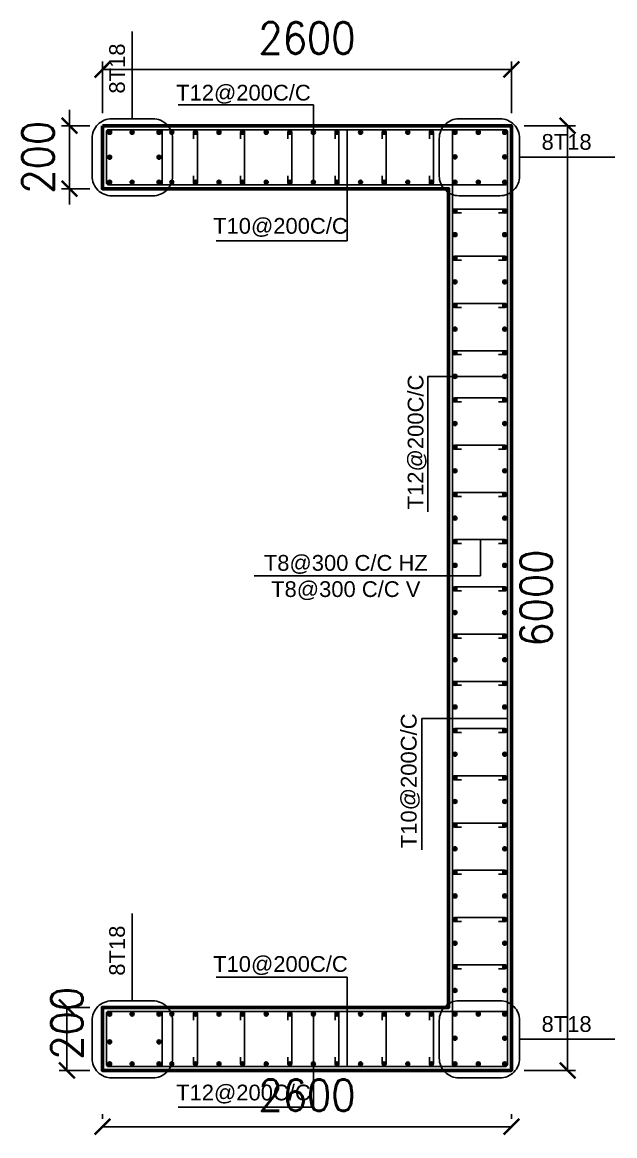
# Model space of a CAD drawing. Header units: millimetres. Extents: x -967280 to 3852, y 2833 to 1955156.
# Drawn here: x -394180 to -391557, y 466914 to 471837 of the extents above; entities that cross this region are included whole.
import ezdxf

# ---------------------------------------------------------------- set-up
doc = ezdxf.new("R2010")
doc.units = ezdxf.units.MM
doc.header["$LTSCALE"] = 1000
doc.header["$PDMODE"] = 35
doc.header["$PDSIZE"] = 25
for name, color, linetype in [('A-WALL-LOW', 4, 'Continuous'), ('BARS', 1, 'Continuous'), ('S -Beams', 2, 'Continuous'), ('ST-STEEL', 4, 'Continuous'), ('ST-TEXT', 3, 'Continuous')]:
    doc.layers.add(name, color=color, linetype=linetype)
doc.layers.add('ST-001-COL-SEC', color=6, linetype='Continuous', lineweight=60)
doc.styles.add('DIM 1', font='arial.ttf', dxfattribs={"width": 0.8})
doc.styles.add('STRECTURAL', font='arial.ttf')
doc.styles.add('TUNELNO', font='romans.shx', dxfattribs={"width": 0.9})
doc.styles.add('TXT DIM 25', font='arial.ttf')
doc.dimstyles.new('50', dxfattribs={"dimscale": 0.666667, "dimtxt": 0.5, "dimasz": 0.12, "dimexe": 0.1, "dimexo": 0.08, "dimgap": 0.15, "dimtad": 1, "dimlfac": 0.4, "dimzin": 4, "dimdsep": 46, "dimtxsty": 'DIM 1', "dimblk": 'ARCHTICK', "dimcen": 0.09, "dimdle": 0.1, "dimclrd": 1, "dimclre": 252, "dimclrt": 2, "dimadec": 0, "dimazin": 0, "dimtfac": 1, "dimtix": 1, "dimtmove": 0, "dimatfit": 3, "dimfxl": 33, "dimtolj": 1, "dimtzin": 0, "dimarcsym": 0})
doc.dimstyles.new('Copy(2) of DSEC', dxfattribs={"dimtxt": 200, "dimasz": 100, "dimexe": 50, "dimexo": 80, "dimgap": 100, "dimtad": 1, "dimdec": 0, "dimrnd": 5, "dimzin": 0, "dimdsep": 46, "dimtxsty": 'TUNELNO', "dimblk": 'ARCHTICK', "dimcen": 0.09, "dimclrd": 1, "dimclre": 1, "dimclrt": 3, "dimadec": 0, "dimazin": 0, "dimtfac": 0.78125, "dimtdec": 0, "dimtix": 1, "dimtmove": 2, "dimatfit": 3, "dimldrblk": 'ARCHTICK', "dimfxl": 1, "dimtolj": 1, "dimtzin": 0, "dimarcsym": 0})
doc.dimstyles.new('ST- DIM1-25', dxfattribs={"dimscale": 0.025, "dimtxt": 1000, "dimasz": 1000, "dimexe": 1000, "dimexo": 1000, "dimgap": 0.5, "dimtad": 2, "dimdec": 0, "dimrnd": 5, "dimzin": 0, "dimdsep": 46, "dimtxsty": 'TXT DIM 25', "dimblk": 'ARCHTICK', "dimcen": 90, "dimdle": 1000, "dimclrd": 1, "dimclre": 1, "dimclrt": 3, "dimadec": 1, "dimazin": 0, "dimtfac": 1, "dimtdec": 0, "dimtofl": 0, "dimtmove": 0, "dimatfit": 3, "dimfxl": 1, "dimtolj": 1, "dimtzin": 0, "dimarcsym": 0})

# ---------------------------------------------------------------- blocks, each defined once
blk = doc.blocks.new('D25')
at = {"layer": 'BARS'}
h = blk.add_hatch(color=256, dxfattribs=at)
h.dxf.hatch_style = 1
edge = h.paths.add_edge_path()
edge.add_arc((0, 0), 12.5, 0, 360)
at = {"layer": 'BARS', "color": 1}
blk.add_circle((0, 0), 12.5, dxfattribs=at)
at = {"layer": 'Defpoints'}
for p, q in [((12.5, 0), (-12.5, 0)), ((0, -12.5), (0, 12.5))]:
    blk.add_line(p, q, dxfattribs=at)
at = {"layer": 'ST-STEEL'}
blk.add_circle((0, 0), 12.5, dxfattribs=at)
blk = doc.blocks.new('_ArchTick')
at = {"color": 0, "linetype": 'ByBlock', "const_width": 0.15}
blk.add_lwpolyline([(-0.5, -0.5), (0.5, 0.5)], dxfattribs=at)
blk = doc.blocks.new('*D70')
at = {"layer": 'Defpoints', "color": 0, "transparency": 16777216}
for p in [(556870.8, 1635439.3), (556870.8, 1629439.3), (557227.9, 1629439.3)]:
    blk.add_point(p, dxfattribs=at)
at = {"layer": 'S -Beams', "color": 1, "lineweight": -2, "transparency": 16777216}
for p, q in [((556950.8, 1635439.3), (557277.9, 1635439.3)), ((557227.9, 1635439.3), (557227.9, 1629439.3)), ((556950.8, 1629439.3), (557277.9, 1629439.3))]:
    blk.add_line(p, q, dxfattribs=at)
at = {"layer": 'S -Beams', "color": 1, "lineweight": -2, "transparency": 16777216, "xscale": 100, "yscale": 100, "zscale": 100}
for p, rotation in [((557227.9, 1635439.3), 90), ((557227.9, 1629439.3), 270)]:
    blk.add_blockref('_ArchTick', p, dxfattribs=dict(at, rotation=rotation))
at = {"layer": 'S -Beams', "color": 3, "transparency": 16777216, "insert": (557027.9, 1632439.3), "char_height": 200, "attachment_point": 5, "rotation": 90, "style": 'TUNELNO'}
blk.add_mtext('\\A1;6000', dxfattribs=at)
blk = doc.blocks.new('*D71')
at = {"layer": 'Defpoints', "color": 0, "transparency": 16777216}
for p in [(554270.8, 1629082.2), (556870.8, 1629082.2), (556870.8, 1629082.2)]:
    blk.add_point(p, dxfattribs=at)
at = {"layer": 'S -Beams', "color": 1, "lineweight": -2, "transparency": 16777216}
for p, q in [((554270.8, 1629162.2), (554270.8, 1629132.2)), ((556870.8, 1629162.2), (556870.8, 1629132.2)), ((554270.8, 1629082.2), (556870.8, 1629082.2))]:
    blk.add_line(p, q, dxfattribs=at)
at = {"layer": 'S -Beams', "color": 1, "lineweight": -2, "transparency": 16777216, "xscale": 100, "yscale": 100, "zscale": 100, "rotation": 180}
blk.add_blockref('_ArchTick', (554270.8, 1629082.2), dxfattribs=at)
at = {"layer": 'S -Beams', "color": 1, "lineweight": -2, "transparency": 16777216, "xscale": 100, "yscale": 100, "zscale": 100}
blk.add_blockref('_ArchTick', (556870.8, 1629082.2), dxfattribs=at)
at = {"layer": 'S -Beams', "color": 3, "transparency": 16777216, "insert": (555570.8, 1629282.2), "char_height": 200, "attachment_point": 5, "style": 'TUNELNO'}
blk.add_mtext('\\A1;2600', dxfattribs=at)
blk = doc.blocks.new('*D72')
at = {"layer": 'Defpoints', "color": 0, "transparency": 16777216}
for p in [(556870.8, 1635796.4), (554270.8, 1635439.3), (556870.8, 1635439.3)]:
    blk.add_point(p, dxfattribs=at)
at = {"layer": 'S -Beams', "color": 1, "lineweight": -2, "transparency": 16777216}
for p, q in [((554270.8, 1635519.3), (554270.8, 1635846.4)), ((556870.8, 1635519.3), (556870.8, 1635846.4)), ((554270.8, 1635796.4), (556870.8, 1635796.4))]:
    blk.add_line(p, q, dxfattribs=at)
at = {"layer": 'S -Beams', "color": 1, "lineweight": -2, "transparency": 16777216, "xscale": 100, "yscale": 100, "zscale": 100, "rotation": 180}
blk.add_blockref('_ArchTick', (554270.8, 1635796.4), dxfattribs=at)
at = {"layer": 'S -Beams', "color": 1, "lineweight": -2, "transparency": 16777216, "xscale": 100, "yscale": 100, "zscale": 100}
blk.add_blockref('_ArchTick', (556870.8, 1635796.4), dxfattribs=at)
at = {"layer": 'S -Beams', "color": 3, "transparency": 16777216, "insert": (555570.8, 1635996.4), "char_height": 200, "attachment_point": 5, "style": 'TUNELNO'}
blk.add_mtext('\\A1;2600', dxfattribs=at)
blk = doc.blocks.new('*D73')
at = {"layer": 'Defpoints', "color": 0, "transparency": 16777216}
for p in [(554044.6, 1629839.3), (554270.8, 1629839.3), (554270.8, 1629439.3)]:
    blk.add_point(p, dxfattribs=at)
at = {"layer": 'S -Beams', "color": 1, "lineweight": -2, "transparency": 16777216}
for p, q in [((554190.8, 1629839.3), (553994.6, 1629839.3)), ((554044.6, 1629439.3), (554044.6, 1629839.3)), ((554190.8, 1629439.3), (553994.6, 1629439.3))]:
    blk.add_line(p, q, dxfattribs=at)
at = {"layer": 'S -Beams', "color": 1, "lineweight": -2, "transparency": 16777216, "xscale": 100, "yscale": 100, "zscale": 100}
for p, rotation in [((554044.6, 1629839.3), 90), ((554044.6, 1629439.3), 270)]:
    blk.add_blockref('_ArchTick', p, dxfattribs=dict(at, rotation=rotation))
at = {"layer": 'S -Beams', "color": 3, "transparency": 16777216, "insert": (554044.6, 1629739.3), "char_height": 200, "attachment_point": 5, "rotation": 90, "style": 'TUNELNO'}
blk.add_mtext('\\A1;200', dxfattribs=at)
blk = doc.blocks.new('*D74')
at = {"layer": 'Defpoints', "color": 0, "transparency": 16777216}
for p in [(554270.8, 1635439.3), (554060.6, 1635039.3), (554270.8, 1635039.3)]:
    blk.add_point(p, dxfattribs=at)
at = {"layer": 'S -Beams', "color": 1, "lineweight": -2, "transparency": 16777216}
for p, q in [((554060.6, 1635439.3), (554060.6, 1635539.3)), ((554190.8, 1635439.3), (554010.6, 1635439.3)), ((554060.6, 1635439.3), (554060.6, 1635039.3)), ((554190.8, 1635039.3), (554010.6, 1635039.3)), ((554060.6, 1635039.3), (554060.6, 1634939.3))]:
    blk.add_line(p, q, dxfattribs=at)
at = {"layer": 'S -Beams', "color": 1, "lineweight": -2, "transparency": 16777216, "xscale": 100, "yscale": 100, "zscale": 100}
for p, rotation in [((554060.6, 1635439.3), 270), ((554060.6, 1635039.3), 90)]:
    blk.add_blockref('_ArchTick', p, dxfattribs=dict(at, rotation=rotation))
at = {"layer": 'S -Beams', "color": 3, "transparency": 16777216, "insert": (553860.6, 1635239.3), "char_height": 200, "attachment_point": 5, "rotation": 90, "style": 'TUNELNO'}
blk.add_mtext('\\A1;200', dxfattribs=at)
blk = doc.blocks.new('ST_WAll')
at = {"layer": 'A-WALL-LOW', "color": 1}
for points in [[(554329.9, 1634994.3), (554590.9, 1634994.3, 0.414214), (554715.9, 1635119.3), (554715.9, 1635358.6, 0.414214), (554590.9, 1635483.6), (554329.9, 1635483.6, 0.414214), (554204.9, 1635358.6), (554204.9, 1635119.3, 0.414214)], [(556797.8, 1634994.6), (556536.8, 1634994.6, -0.414214), (556411.8, 1635119.6), (556411.8, 1635358.9, -0.414214), (556536.8, 1635483.9), (556797.8, 1635483.9, -0.414214), (556922.8, 1635358.9), (556922.8, 1635119.6, -0.414214)], [(554329.9, 1629392), (554590.9, 1629392, 0.414214), (554715.9, 1629517), (554715.9, 1629756.3, 0.414214), (554590.9, 1629881.3), (554329.9, 1629881.3, 0.414214), (554204.9, 1629756.3), (554204.9, 1629517, 0.414214)], [(556797.8, 1629392.3), (556536.8, 1629392.3, -0.414214), (556411.8, 1629517.3), (556411.8, 1629756.6, -0.414214), (556536.8, 1629881.6), (556797.8, 1629881.6, -0.414214), (556922.8, 1629756.6), (556922.8, 1629517.3, -0.414214)]]:
    blk.add_lwpolyline(points, format="xyb", close=True, dxfattribs=at)
at = {"layer": 'ST-001-COL-SEC'}
blk.add_lwpolyline([(554270.8, 1635439.3), (556870.8, 1635439.3), (556870.8, 1629439.3), (554270.8, 1629439.3), (554270.8, 1629839.3), (556470.8, 1629839.3), (556470.8, 1635039.3), (554270.8, 1635039.3)], close=True, dxfattribs=at)
at = {"layer": 'ST-STEEL'}
for points in [[(554308.3, 1635414.3), (556833.3, 1635414.3, -0.414214), (556845.8, 1635401.8), (556845.8, 1635076.8, -0.414214), (556833.3, 1635064.3), (554308.3, 1635064.3, -0.414214), (554295.8, 1635076.8), (554295.8, 1635401.8, -0.414214)], [(554308.3, 1635064.3), (554637.8, 1635064.3, 0.414214), (554650.3, 1635076.8), (554650.3, 1635401.8, 0.414214), (554637.8, 1635414.3), (554308.3, 1635414.3, 0.414214), (554295.8, 1635401.8), (554295.8, 1635076.8, 0.414214)], [(556833.3, 1635414.3), (556508.3, 1635414.3, 0.414214), (556495.8, 1635401.8), (556495.8, 1629476.8, 0.414214), (556508.3, 1629464.3), (556833.3, 1629464.3, 0.414214), (556845.8, 1629476.8), (556845.8, 1635401.8, 0.414214)], [(554308.3, 1629464.3), (556833.3, 1629464.3, 0.414214), (556845.8, 1629476.8), (556845.8, 1629801.8, 0.414214), (556833.3, 1629814.3), (554308.3, 1629814.3, 0.414214), (554295.8, 1629801.8), (554295.8, 1629476.8, 0.414214)], [(554308.3, 1629814.3), (554637.8, 1629814.3, -0.414214), (554650.3, 1629801.8), (554650.3, 1629476.8, -0.414214), (554637.8, 1629464.3), (554308.3, 1629464.3, -0.414214), (554295.8, 1629476.8), (554295.8, 1629801.8, -0.414214)]]:
    blk.add_lwpolyline(points, format="xyb", close=True, dxfattribs=at)
for points in [[(554849.2, 1635120.1), (554849.2, 1635078, 1), (554874.2, 1635078), (554874.2, 1635397.5, 1), (554849.2, 1635397.5), (554849.2, 1635355.3)], [(555149.2, 1635120.1), (555149.2, 1635078, 1), (555174.2, 1635078), (555174.2, 1635397.5, 1), (555149.2, 1635397.5), (555149.2, 1635355.3)], [(555449.2, 1635120.1), (555449.2, 1635078, 1), (555474.2, 1635078), (555474.2, 1635397.5, 1), (555449.2, 1635397.5), (555449.2, 1635355.3)], [(555749.2, 1635120.1), (555749.2, 1635078, 1), (555774.2, 1635078), (555774.2, 1635397.5, 1), (555749.2, 1635397.5), (555749.2, 1635355.3)], [(556049.2, 1635120.1), (556049.2, 1635078, 1), (556074.2, 1635078), (556074.2, 1635397.5, 1), (556049.2, 1635397.5), (556049.2, 1635355.3)], [(556349.2, 1635120.1), (556349.2, 1635078, 1), (556374.2, 1635078), (556374.2, 1635397.5, 1), (556349.2, 1635397.5), (556349.2, 1635355.3)], [(556787.3, 1634885.4), (556829.5, 1634885.4, 1), (556829.5, 1634910.4), (556509.9, 1634910.4, 1), (556509.9, 1634885.4), (556552.1, 1634885.4)], [(556787.3, 1634885.4), (556829.5, 1634885.4, 1), (556829.5, 1634910.4), (556509.9, 1634910.4, 1), (556509.9, 1634885.4), (556552.1, 1634885.4)], [(556787.3, 1634585.4), (556829.5, 1634585.4, 1), (556829.5, 1634610.4), (556509.9, 1634610.4, 1), (556509.9, 1634585.4), (556552.1, 1634585.4)], [(556787.3, 1634585.4), (556829.5, 1634585.4, 1), (556829.5, 1634610.4), (556509.9, 1634610.4, 1), (556509.9, 1634585.4), (556552.1, 1634585.4)], [(556787.3, 1634285.4), (556829.5, 1634285.4, 1), (556829.5, 1634310.4), (556509.9, 1634310.4, 1), (556509.9, 1634285.4), (556552.1, 1634285.4)], [(556787.3, 1634285.4), (556829.5, 1634285.4, 1), (556829.5, 1634310.4), (556509.9, 1634310.4, 1), (556509.9, 1634285.4), (556552.1, 1634285.4)], [(556787.3, 1633985.4), (556829.5, 1633985.4, 1), (556829.5, 1634010.4), (556509.9, 1634010.4, 1), (556509.9, 1633985.4), (556552.1, 1633985.4)], [(556787.3, 1633985.4), (556829.5, 1633985.4, 1), (556829.5, 1634010.4), (556509.9, 1634010.4, 1), (556509.9, 1633985.4), (556552.1, 1633985.4)], [(556787.3, 1633685.4), (556829.5, 1633685.4, 1), (556829.5, 1633710.4), (556509.9, 1633710.4, 1), (556509.9, 1633685.4), (556552.1, 1633685.4)], [(556787.3, 1633685.4), (556829.5, 1633685.4, 1), (556829.5, 1633710.4), (556509.9, 1633710.4, 1), (556509.9, 1633685.4), (556552.1, 1633685.4)], [(556787.3, 1633385.4), (556829.5, 1633385.4, 1), (556829.5, 1633410.4), (556509.9, 1633410.4, 1), (556509.9, 1633385.4), (556552.1, 1633385.4)], [(556787.3, 1633385.4), (556829.5, 1633385.4, 1), (556829.5, 1633410.4), (556509.9, 1633410.4, 1), (556509.9, 1633385.4), (556552.1, 1633385.4)], [(556787.3, 1633085.4), (556829.5, 1633085.4, 1), (556829.5, 1633110.4), (556509.9, 1633110.4, 1), (556509.9, 1633085.4), (556552.1, 1633085.4)], [(556787.3, 1633085.4), (556829.5, 1633085.4, 1), (556829.5, 1633110.4), (556509.9, 1633110.4, 1), (556509.9, 1633085.4), (556552.1, 1633085.4)], [(556787.3, 1632785.4), (556829.5, 1632785.4, 1), (556829.5, 1632810.4), (556509.9, 1632810.4, 1), (556509.9, 1632785.4), (556552.1, 1632785.4)], [(556787.3, 1632785.4), (556829.5, 1632785.4, 1), (556829.5, 1632810.4), (556509.9, 1632810.4, 1), (556509.9, 1632785.4), (556552.1, 1632785.4)], [(556787.3, 1632485.4), (556829.5, 1632485.4, 1), (556829.5, 1632510.4), (556509.9, 1632510.4, 1), (556509.9, 1632485.4), (556552.1, 1632485.4)], [(556787.3, 1632485.4), (556829.5, 1632485.4, 1), (556829.5, 1632510.4), (556509.9, 1632510.4, 1), (556509.9, 1632485.4), (556552.1, 1632485.4)], [(556787.3, 1632185.4), (556829.5, 1632185.4, 1), (556829.5, 1632210.4), (556509.9, 1632210.4, 1), (556509.9, 1632185.4), (556552.1, 1632185.4)], [(556787.3, 1632185.4), (556829.5, 1632185.4, 1), (556829.5, 1632210.4), (556509.9, 1632210.4, 1), (556509.9, 1632185.4), (556552.1, 1632185.4)], [(556787.3, 1631885.4), (556829.5, 1631885.4, 1), (556829.5, 1631910.4), (556509.9, 1631910.4, 1), (556509.9, 1631885.4), (556552.1, 1631885.4)], [(556787.3, 1631885.4), (556829.5, 1631885.4, 1), (556829.5, 1631910.4), (556509.9, 1631910.4, 1), (556509.9, 1631885.4), (556552.1, 1631885.4)], [(556787.3, 1631585.4), (556829.5, 1631585.4, 1), (556829.5, 1631610.4), (556509.9, 1631610.4, 1), (556509.9, 1631585.4), (556552.1, 1631585.4)], [(556787.3, 1631585.4), (556829.5, 1631585.4, 1), (556829.5, 1631610.4), (556509.9, 1631610.4, 1), (556509.9, 1631585.4), (556552.1, 1631585.4)], [(556787.3, 1631285.4), (556829.5, 1631285.4, 1), (556829.5, 1631310.4), (556509.9, 1631310.4, 1), (556509.9, 1631285.4), (556552.1, 1631285.4)], [(556787.3, 1631285.4), (556829.5, 1631285.4, 1), (556829.5, 1631310.4), (556509.9, 1631310.4, 1), (556509.9, 1631285.4), (556552.1, 1631285.4)], [(556787.3, 1630985.4), (556829.5, 1630985.4, 1), (556829.5, 1631010.4), (556509.9, 1631010.4, 1), (556509.9, 1630985.4), (556552.1, 1630985.4)], [(556787.3, 1630985.4), (556829.5, 1630985.4, 1), (556829.5, 1631010.4), (556509.9, 1631010.4, 1), (556509.9, 1630985.4), (556552.1, 1630985.4)], [(556787.3, 1630685.4), (556829.5, 1630685.4, 1), (556829.5, 1630710.4), (556509.9, 1630710.4, 1), (556509.9, 1630685.4), (556552.1, 1630685.4)], [(556787.3, 1630685.4), (556829.5, 1630685.4, 1), (556829.5, 1630710.4), (556509.9, 1630710.4, 1), (556509.9, 1630685.4), (556552.1, 1630685.4)], [(556787.3, 1630385.4), (556829.5, 1630385.4, 1), (556829.5, 1630410.4), (556509.9, 1630410.4, 1), (556509.9, 1630385.4), (556552.1, 1630385.4)], [(556787.3, 1630385.4), (556829.5, 1630385.4, 1), (556829.5, 1630410.4), (556509.9, 1630410.4, 1), (556509.9, 1630385.4), (556552.1, 1630385.4)], [(556787.3, 1630085.4), (556829.5, 1630085.4, 1), (556829.5, 1630110.4), (556509.9, 1630110.4, 1), (556509.9, 1630085.4), (556552.1, 1630085.4)], [(556787.3, 1630085.4), (556829.5, 1630085.4, 1), (556829.5, 1630110.4), (556509.9, 1630110.4, 1), (556509.9, 1630085.4), (556552.1, 1630085.4)], [(554849.2, 1629758.4), (554849.2, 1629800.5, -1), (554874.2, 1629800.5), (554874.2, 1629481, -1), (554849.2, 1629481), (554849.2, 1629523.2)], [(555149.2, 1629758.4), (555149.2, 1629800.5, -1), (555174.2, 1629800.5), (555174.2, 1629481, -1), (555149.2, 1629481), (555149.2, 1629523.2)], [(555449.2, 1629758.4), (555449.2, 1629800.5, -1), (555474.2, 1629800.5), (555474.2, 1629481, -1), (555449.2, 1629481), (555449.2, 1629523.2)], [(555749.2, 1629758.4), (555749.2, 1629800.5, -1), (555774.2, 1629800.5), (555774.2, 1629481, -1), (555749.2, 1629481), (555749.2, 1629523.2)], [(556049.2, 1629758.4), (556049.2, 1629800.5, -1), (556074.2, 1629800.5), (556074.2, 1629481, -1), (556049.2, 1629481), (556049.2, 1629523.2)], [(556349.2, 1629758.4), (556349.2, 1629800.5, -1), (556374.2, 1629800.5), (556374.2, 1629481, -1), (556349.2, 1629481), (556349.2, 1629523.2)]]:
    blk.add_lwpolyline(points, format="xyb", dxfattribs=at)
at = {"layer": 'ST-STEEL', "color": 0}
for p, xscale, rotation in [((554316.1, 1635397.5), -1.000000000000001, 90), ((554459, 1635397.5), -1.000000000000001, 90), ((554711.5, 1635397.5), -1.000000000000001, 90), ((554861.5, 1635397.5), -1.000000000000001, 90), ((555011.5, 1635397.5), -1.000000000000001, 90), ((555161.5, 1635397.5), -1.000000000000001, 90), ((555311.5, 1635397.5), -1.000000000000001, 90), ((555461.5, 1635397.5), -1.000000000000001, 90), ((555611.5, 1635397.5), -1.000000000000001, 90), ((555761.5, 1635397.5), -1.000000000000001, 90), ((555911.5, 1635397.5), -1.000000000000001, 90), ((556061.5, 1635397.5), -1.000000000000001, 90), ((556211.5, 1635397.5), -1.000000000000001, 90), ((556361.5, 1635397.5), -1.000000000000001, 90), ((556511.5, 1635397.5), -1.000000000000001, 90), ((556659.8, 1635397.5), -1.000000000000001, 90), ((556827.8, 1635397.5), -1.000000000000001, 90), ((554316.1, 1635239.5), -1.000000000000001, 90), ((554630.2, 1635081), -1, 270), ((556511.5, 1634897.5), -1.000000000000001, 90), ((556827.8, 1634897.5), -1.000000000000001, 90), ((556511.5, 1634747.5), -1.000000000000001, 90), ((556827.8, 1634747.5), -1.000000000000001, 90), ((556511.5, 1634597.5), -1.000000000000001, 90), ((556827.8, 1634597.5), -1.000000000000001, 90), ((556511.5, 1634447.5), -1.000000000000001, 90), ((556827.8, 1634447.5), -1.000000000000001, 90), ((556511.5, 1634297.5), -1.000000000000001, 90), ((556827.8, 1634297.5), -1.000000000000001, 90), ((556511.5, 1634147.5), -1.000000000000001, 90), ((556827.8, 1634147.5), -1.000000000000001, 90), ((556511.5, 1633997.5), -1.000000000000001, 90), ((556827.8, 1633997.5), -1.000000000000001, 90), ((556511.5, 1633847.5), -1.000000000000001, 90), ((556827.8, 1633847.5), -1.000000000000001, 90), ((556511.5, 1633697.5), -1.000000000000001, 90), ((556827.8, 1633697.5), -1.000000000000001, 90), ((556511.5, 1633547.5), -1.000000000000001, 90), ((556827.8, 1633547.5), -1.000000000000001, 90), ((556511.5, 1633397.5), -1.000000000000001, 90), ((556827.8, 1633397.5), -1.000000000000001, 90), ((556511.5, 1633247.5), -1.000000000000001, 90), ((556827.8, 1633247.5), -1.000000000000001, 90), ((556511.5, 1633097.5), -1.000000000000001, 90), ((556827.8, 1633097.5), -1.000000000000001, 90), ((556511.5, 1632947.5), -1.000000000000001, 90), ((556827.8, 1632947.5), -1.000000000000001, 90), ((556511.5, 1632797.5), -1.000000000000001, 90), ((556827.8, 1632797.5), -1.000000000000001, 90), ((556511.5, 1632647.5), -1.000000000000001, 90), ((556827.8, 1632647.5), -1.000000000000001, 90), ((556511.5, 1632497.5), -1.000000000000001, 90), ((556827.8, 1632497.5), -1.000000000000001, 90), ((556511.5, 1632347.5), -1.000000000000001, 90), ((556827.8, 1632347.5), -1.000000000000001, 90), ((556511.5, 1632197.5), -1.000000000000001, 90), ((556827.8, 1632197.5), -1.000000000000001, 90), ((556511.5, 1632047.5), -1.000000000000001, 90), ((556827.8, 1632047.5), -1.000000000000001, 90), ((556511.5, 1631897.5), -1.000000000000001, 90), ((556827.8, 1631897.5), -1.000000000000001, 90), ((556511.5, 1631747.5), -1.000000000000001, 90), ((556827.8, 1631747.5), -1.000000000000001, 90), ((556511.5, 1631597.5), -1.000000000000001, 90), ((556827.8, 1631597.5), -1.000000000000001, 90), ((556511.5, 1631447.5), -1.000000000000001, 90), ((556827.8, 1631447.5), -1.000000000000001, 90), ((556511.5, 1631297.5), -1.000000000000001, 90), ((556827.8, 1631297.5), -1.000000000000001, 90), ((556511.5, 1631147.5), -1.000000000000001, 90), ((556827.8, 1631147.5), -1.000000000000001, 90), ((556511.5, 1630997.5), -1.000000000000001, 90), ((556827.8, 1630997.5), -1.000000000000001, 90), ((556511.5, 1630847.5), -1.000000000000001, 90), ((556827.8, 1630847.5), -1.000000000000001, 90), ((556511.5, 1630697.5), -1.000000000000001, 90), ((556827.8, 1630697.5), -1.000000000000001, 90), ((556511.5, 1630547.5), -1.000000000000001, 90), ((556827.8, 1630547.5), -1.000000000000001, 90), ((556511.5, 1630397.5), -1.000000000000001, 90), ((556827.8, 1630397.5), -1.000000000000001, 90), ((556511.5, 1630247.5), -1.000000000000001, 90), ((556827.8, 1630247.5), -1.000000000000001, 90), ((556511.5, 1630097.5), -1.000000000000001, 90), ((556827.8, 1630097.5), -1.000000000000001, 90), ((556511.5, 1629947.5), -1.000000000000001, 90), ((556827.8, 1629947.5), -1.000000000000001, 90), ((554316.1, 1629797.5), -1.000000000000001, 90), ((554459, 1629797.5), -1.000000000000001, 90), ((554711.5, 1629797.5), -1.000000000000001, 90), ((554861.5, 1629797.5), -1.000000000000001, 90), ((555011.5, 1629797.5), -1.000000000000001, 90), ((555161.5, 1629797.5), -1.000000000000001, 90), ((555311.5, 1629797.5), -1.000000000000001, 90), ((555461.5, 1629797.5), -1.000000000000001, 90), ((555611.5, 1629797.5), -1.000000000000001, 90), ((555761.5, 1629797.5), -1.000000000000001, 90), ((555911.5, 1629797.5), -1.000000000000001, 90), ((556061.5, 1629797.5), -1.000000000000001, 90), ((556211.5, 1629797.5), -1.000000000000001, 90), ((556361.5, 1629797.5), -1.000000000000001, 90), ((556511.5, 1629797.5), -1.000000000000001, 90), ((556659.8, 1629797.5), -1.000000000000001, 90), ((556827.8, 1629797.5), -1.000000000000001, 90), ((554630, 1629620.5), -1, 270), ((556511.5, 1629644.1), -1.000000000000001, 90), ((556827.8, 1629644.1), -1.000000000000001, 90), ((554630.2, 1629481), -1, 270)]:
    blk.add_blockref('D25', p, dxfattribs=dict(at, xscale=xscale, rotation=rotation))
for p, rotation in [((554630.2, 1635397.5), 270), ((556511.5, 1635241.1), 90), ((556827.8, 1635241.1), 90), ((554630, 1635239.5), 270), ((554316.1, 1635081), 90), ((554459, 1635081), 90), ((554711.5, 1635081), 90), ((554861.5, 1635081), 90), ((555011.5, 1635081), 90), ((555161.5, 1635081), 90), ((555311.5, 1635081), 90), ((555461.5, 1635081), 90), ((555611.5, 1635081), 90), ((555761.5, 1635081), 90), ((555911.5, 1635081), 90), ((556061.5, 1635081), 90), ((556211.5, 1635081), 90), ((556361.5, 1635081), 90), ((556511.5, 1635081), 90), ((556659.8, 1635081), 90), ((556827.8, 1635081), 90), ((554630.2, 1629797.5), 270), ((554316.1, 1629620.5), 90), ((554316.1, 1629481), 90), ((554459, 1629481), 90), ((554711.5, 1629481), 90), ((554861.5, 1629481), 90), ((555011.5, 1629481), 90), ((555161.5, 1629481), 90), ((555311.5, 1629481), 90), ((555461.5, 1629481), 90), ((555611.5, 1629481), 90), ((555761.5, 1629481), 90), ((555911.5, 1629481), 90), ((556061.5, 1629481), 90), ((556211.5, 1629481), 90), ((556361.5, 1629481), 90), ((556511.5, 1629481), 90), ((556659.8, 1629481), 90), ((556827.8, 1629481), 90)]:
    blk.add_blockref('D25', p, dxfattribs=dict(at, rotation=rotation))
at = {"layer": 'ST-TEXT', "color": 3, "style": 'STRECTURAL'}
for p in [(554738.8, 1635599.3), (554738.8, 1629249.1)]:
    blk.add_text('T12@200C/C', height=100, dxfattribs=at).set_placement(p)
blk.add_text('T12@200C/C', height=100, rotation=90, dxfattribs=at).set_placement((556311.1, 1633002.8))
at = {"layer": 'ST-TEXT', "color": 3, "char_height": 100, "attachment_point": 5, "rotation": 90, "style": 'STRECTURAL'}
for s, insert in [('\\A1;8T18\\P  ', (554447.3, 1635802.5)), ('\\A1;T10@200C/C', (556227.9, 1631278.9)), ('\\A1;8T18\\P  ', (554447.3, 1630200.2))]:
    blk.add_mtext(s, dxfattribs=dict(at, insert=insert))
at = {"layer": 'ST-TEXT', "color": 3, "char_height": 100, "attachment_point": 5, "style": 'STRECTURAL'}
for s, insert in [('\\A1;8T18\\P  ', (557221.2, 1635252.4)), ('\\A1;T10@200C/C', (555402.1, 1634793.3)), ('\\A1;T8@300 C/C HZ\\PT8@300 C/C V  ', (555817.5, 1632569.6)), ('\\A1;T10@200C/C', (555402.1, 1630105.5)), ('\\A1;8T18\\P  ', (557221.2, 1629650.1))]:
    blk.add_mtext(s, dxfattribs=dict(at, insert=insert))
at = {"layer": 'S -Beams'}
for base, p1, p2, picture, middle in [((556870.8, 1635796.4), (554270.8, 1635439.3), (556870.8, 1635439.3), '*D72', (555570.8, 1635996.4)), ((556870.8, 1629082.2), (554270.8, 1629082.2), (556870.8, 1629082.2), '*D71', (555570.8, 1629282.2))]:
    dim = blk.add_linear_dim(base=base, p1=p1, p2=p2, dimstyle='Copy(2) of DSEC', dxfattribs=at)
    dim.commit()
    dim.dimension.update_dxf_attribs({"geometry": picture, "text_midpoint": middle})
dim = blk.add_linear_dim(base=(554060.6, 1635039.3), p1=(554270.8, 1635439.3), p2=(554270.8, 1635039.3), angle=90, text='200', dimstyle='Copy(2) of DSEC', dxfattribs=at)
dim.commit()
dim.dimension.update_dxf_attribs({"geometry": '*D74', "text_midpoint": (553860.6, 1635239.3)})
dim = blk.add_linear_dim(base=(557227.9, 1629439.3), p1=(556870.8, 1635439.3), p2=(556870.8, 1629439.3), angle=90, dimstyle='Copy(2) of DSEC', dxfattribs=at)
dim.commit()
dim.dimension.update_dxf_attribs({"geometry": '*D70', "text_midpoint": (557027.9, 1632439.3)})
dim = blk.add_linear_dim(base=(554044.6, 1629839.3), p1=(554270.8, 1629439.3), p2=(554270.8, 1629839.3), angle=90, text='200', dimstyle='Copy(2) of DSEC', dxfattribs=at)
dim.commit()
dim.dimension.update_dxf_attribs({"geometry": '*D73', "text_midpoint": (554044.6, 1629739.3), "dimtype": 128})
for points in [[(555612.7, 1635085), (555612.2, 1635571.7), (554752, 1635571.7)], [(555612.2, 1635398.9), (555612.2, 1635571.7), (554752, 1635571.7)], [(556823.9, 1633847.5), (556338.2, 1633847), (556338.2, 1632986.8)], [(556511.5, 1633847), (556338.2, 1633847), (556338.2, 1632986.8)], [(555612.7, 1629797.2), (555612.2, 1629206.8), (554752, 1629206.8)], [(555612.2, 1629483.3), (555612.2, 1629206.8), (554752, 1629206.8)]]:
    blk.add_leader(points, dimstyle='50', override={"dimasz": 0.075, "dimtad": 0, "dimldrblk": 'Origin'})
at = {"layer": 'A-WALL-LOW', "color": 6}
for points in [[(554460.4, 1635483.6), (554460.4, 1636037.7), (554460.4, 1635688.2)], [(555825.8, 1635411.9), (555825.8, 1634708.1), (554992.5, 1634708.1)], [(556922.8, 1635239.3), (557173.5, 1635239.3), (557527.4, 1635239.3)], [(555825.8, 1635064.3), (555825.8, 1634708.1), (554992.5, 1634708.1)], [(556674.4, 1632807.5), (556674.4, 1632579.8), (555235.1, 1632579.8)], [(556845, 1631674.7), (556300.9, 1631674.7), (556300.9, 1630841.4)], [(556495.8, 1631674.7), (556300.9, 1631674.7), (556300.9, 1630841.4)], [(554460.4, 1629881.3), (554460.4, 1630435.4), (554460.4, 1630085.9)], [(555825.8, 1629466.6), (555825.8, 1630032.6), (554992.5, 1630032.6)], [(555825.8, 1629814.3), (555825.8, 1630032.6), (554992.5, 1630032.6)], [(556922.8, 1629637), (557173.5, 1629637), (557527.4, 1629637)]]:
    blk.add_leader(points, dimstyle='ST- DIM1-25', override={"dimasz": 1.5, "dimtad": 0}, dxfattribs=at)

msp = doc.modelspace()

# ---------------------------------------------------------------- block references
at = {"layer": 'S -Beams', "color": 8, "xscale": 0.6962368658832686, "yscale": 0.6962368658832686, "zscale": 0.6962368658832686}
msp.add_blockref('ST_WAll', (-779728.3, -667273.3), dxfattribs=at)

doc.saveas('drawing.dxf')
